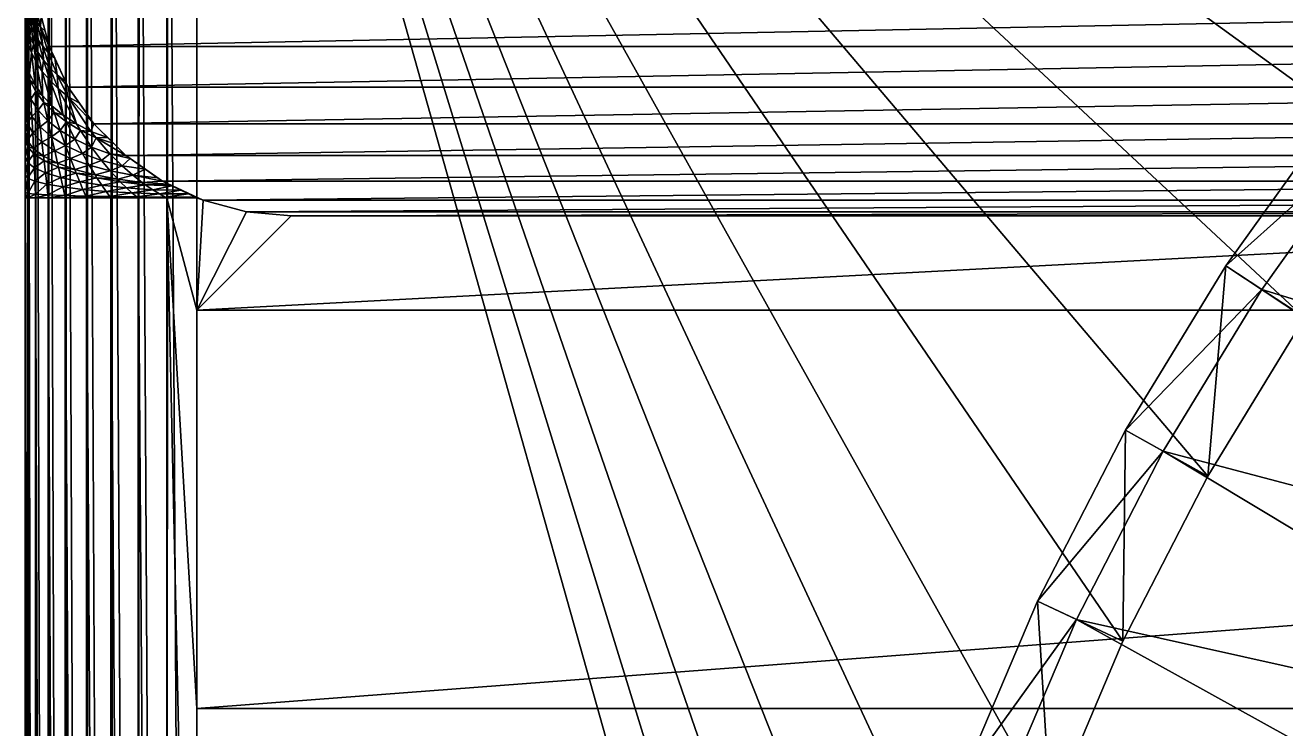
# Model space of a CAD drawing. Header units: metres. Extents: x 0 to 119, y 0 to 68.
# Drawn here: x 0.12 to 14.82, y 43.21 to 51.42 of the extents above; entities that cross this region are included whole.
import ezdxf

# ---------------------------------------------------------------- set-up
doc = ezdxf.new("R2010")
doc.units = ezdxf.units.M

msp = doc.modelspace()

# ---------------------------------------------------------------- linework, layer by layer
for points in [[(1.121983, 60.003571, 13.669239), (1.1211, 2, 13.667949), (0.852335, 59.964188, 13.853959)], [(1.137722, 60.005875, 13.658457), (1.437057, 2, 13.520615), (1.1211, 2, 13.667949)], [(1.137722, 60.005875, 13.658457), (1.1211, 2, 13.667949), (1.121983, 60.003571, 13.669239)], [(1.437541, 60.035034, 13.521676), (1.437057, 2, 13.520615), (1.137722, 60.005875, 13.658457)], [(1.45039, 60.036285, 13.515816), (1.773801, 2, 13.430384), (1.437057, 2, 13.520615)], [(1.45039, 60.036285, 13.515816), (1.437057, 2, 13.520615), (1.437541, 60.035034, 13.521676)], [(1.773961, 60.054375, 13.430992), (1.773801, 2, 13.430384), (1.45039, 60.036285, 13.515816)], [(1.781214, 60.054775, 13.429091), (2.121098, 2, 13.4), (1.773801, 2, 13.430384)], [(1.781214, 60.054775, 13.429091), (1.773801, 2, 13.430384), (1.773961, 60.054375, 13.430992)], [(2.121098, 60.060982, 13.4), (2.121098, 2, 13.4), (1.781214, 60.054775, 13.429091)], [(2.121098, 60.060982, 13.4), (17.688604, 51.436005, 13.4), (16.303228, 49.771301, 13.4)], [(2.121098, 60.060982, 13.4), (16.303228, 49.771301, 13.4), (15.043063, 48.009914, 13.4)], [(15.043063, 48.009914, 13.4), (13.914833, 46.16124, 13.4), (2.121098, 60.060982, 13.4)], [(2.121098, 60.060982, 13.4), (13.914833, 46.16124, 13.4), (12.924558, 44.235142, 13.4)], [(2.121098, 60.060982, 13.4), (12.924558, 44.235142, 13.4), (12.077521, 42.241898, 13.4)], [(10.437068, 35.967075, 13.4), (10.200195, 33.814312, 13.4), (2.121098, 60.060982, 13.4)], [(2.121098, 60.060982, 13.4), (10.200195, 33.814312, 13.4), (10.121099, 31.65, 13.4)], [(2.121098, 60.060982, 13.4), (10.121099, 31.65, 13.4), (2.121098, 2, 13.4)], [(12.077521, 42.241898, 13.4), (11.37824, 40.192139, 13.4), (2.121098, 60.060982, 13.4)], [(2.121098, 60.060982, 13.4), (11.37824, 40.192139, 13.4), (10.830447, 38.096806, 13.4)], [(2.121098, 60.060982, 13.4), (10.830447, 38.096806, 13.4), (10.437068, 35.967075, 13.4)], [(0.390507, 59.84761, 14.400697), (0.389047, 2, 14.4), (0.246692, 59.783276, 14.702435)], [(0.398807, 59.851326, 14.383283), (0.589009, 2, 14.114425), (0.389047, 2, 14.4)], [(0.398807, 59.851326, 14.383283), (0.389047, 2, 14.4), (0.390507, 59.84761, 14.400697)], [(0.590477, 59.908428, 14.115476), (0.589009, 2, 14.114425), (0.398807, 59.851326, 14.383283)], [(0.603199, 59.912216, 14.097701), (0.835523, 2, 13.86791), (0.589009, 2, 14.114425)], [(0.603199, 59.912216, 14.097701), (0.589009, 2, 14.114425), (0.590477, 59.908428, 14.115476)], [(0.836771, 59.960938, 13.869186), (0.835523, 2, 13.86791), (0.603199, 59.912216, 14.097701)], [(0.852335, 59.964188, 13.853959), (1.1211, 2, 13.667949), (0.835523, 2, 13.86791)], [(0.852335, 59.964188, 13.853959), (0.835523, 2, 13.86791), (0.836771, 59.960938, 13.869186)], [(0.152148, 59.70858, 15.052764), (0.151481, 2, 15.052703), (0.121098, 2, 15.399999)], [(0.152148, 59.70858, 15.052764), (0.121098, 2, 15.399999), (0.121098, 59.634541, 15.399999)], [(0.15283, 59.710205, 15.045139), (0.241712, 2, 14.71596), (0.151481, 2, 15.052703)], [(0.15283, 59.710205, 15.045139), (0.151481, 2, 15.052703), (0.152148, 59.70858, 15.052764)], [(0.242896, 59.780323, 14.716286), (0.241712, 2, 14.71596), (0.15283, 59.710205, 15.045139)], [(0.246692, 59.783276, 14.702435), (0.389047, 2, 14.4), (0.241712, 2, 14.71596)], [(0.246692, 59.783276, 14.702435), (0.241712, 2, 14.71596), (0.242896, 59.780323, 14.716286)], [(0.121098, 49.469994, 38.000805), (0.121098, 49.67812, 38.015518), (0.121098, 59.634541, 15.399999)], [(0.121098, 59.634541, 15.399999), (0.121098, 49.67812, 38.015518), (0.121098, 49.88768, 38.048855)], [(0.121098, 2, 15.399999), (0.121098, 2, 38), (0.121098, 59.634541, 15.399999)], [(0.121098, 59.634541, 15.399999), (0.121098, 2, 38), (0.121098, 49.408943, 38)], [(0.121098, 59.634541, 15.399999), (0.121098, 49.408943, 38), (0.121098, 49.469994, 38.000805)], [(0.121098, 59.634541, 15.399999), (0.121098, 50.393867, 38.206593), (0.121098, 50.61245, 38.309406)], [(0.121098, 49.88768, 38.048855), (0.121098, 50.097946, 38.100994), (0.121098, 59.634541, 15.399999)], [(0.121098, 59.634541, 15.399999), (0.121098, 50.097946, 38.100994), (0.121098, 50.174473, 38.124657)], [(0.121098, 59.634541, 15.399999), (0.121098, 50.174473, 38.124657), (0.121098, 50.393867, 38.206593)], [(0.121098, 50.61245, 38.309406), (0.121098, 50.831909, 38.434387), (0.121098, 59.634541, 15.399999)], [(0.121098, 59.634541, 15.399999), (0.121098, 50.831909, 38.434387), (0.121098, 51.052017, 38.581657)], [(0.121098, 59.634541, 15.399999), (0.121098, 51.052017, 38.581657), (0.121098, 51.127094, 38.636753)], [(0.121098, 51.127094, 38.636753), (0.121098, 51.448967, 38.896568), (0.121098, 59.634541, 15.399999)], [(0.159394, 51.489426, 39.442551), (0.189014, 51.408897, 39.54108), (0.165876, 51.633636, 39.592148)], [(0.189014, 51.408897, 39.54108), (0.190917, 51.57468, 39.676594), (0.165876, 51.633636, 39.592148)], [(0.402022, 51.173939, 44), (25.975521, 51.679054, 44), (0.266675, 51.679054, 44)], [(0.35442, 51.351585, 40), (0.402022, 51.173939, 44), (0.266675, 51.679054, 44)], [(0.35442, 51.351585, 40), (0.266675, 51.679054, 44), (0.306915, 51.52887, 40)], [(0.402022, 51.173939, 44), (25.840176, 51.173939, 44), (25.975521, 51.679054, 44)], [(0.121098, 51.448967, 38.896568), (0.129212, 51.332218, 39.033531), (0.127096, 51.498783, 39.143444)], [(0.127096, 51.498783, 39.143444), (0.145052, 51.398521, 39.260128), (0.138149, 51.570999, 39.342731)], [(0.129212, 51.332218, 39.033531), (0.145052, 51.398521, 39.260128), (0.127096, 51.498783, 39.143444)], [(0.145052, 51.398521, 39.260128), (0.159394, 51.489426, 39.442551), (0.138149, 51.570999, 39.342731)], [(0.145052, 51.398521, 39.260128), (0.174861, 51.299469, 39.375408), (0.159394, 51.489426, 39.442551)], [(0.174861, 51.299469, 39.375408), (0.189014, 51.408897, 39.54108), (0.159394, 51.489426, 39.442551)], [(0.189014, 51.408897, 39.54108), (0.226874, 51.329769, 39.637901), (0.190917, 51.57468, 39.676594)], [(0.226874, 51.329769, 39.637901), (0.221379, 51.516567, 39.759838), (0.190917, 51.57468, 39.676594)], [(0.272822, 51.252377, 39.732605), (0.257179, 51.459454, 39.841633), (0.221379, 51.516567, 39.759838)], [(0.226874, 51.329769, 39.637901), (0.272822, 51.252377, 39.732605), (0.221379, 51.516567, 39.759838)], [(0.257179, 51.459454, 39.841633), (0.298209, 51.403511, 39.921764), (0.261072, 51.570709, 39.925526)], [(0.326652, 51.177044, 39.82478), (0.298209, 51.403511, 39.921764), (0.257179, 51.459454, 39.841633)], [(0.272822, 51.252377, 39.732605), (0.326652, 51.177044, 39.82478), (0.257179, 51.459454, 39.841633)], [(0.306915, 51.52887, 40), (0.261072, 51.570709, 39.925526), (0.298209, 51.403511, 39.921764)], [(0.298209, 51.403511, 39.921764), (0.35442, 51.351585, 40), (0.306915, 51.52887, 40)], [(0.121098, 51.127094, 38.636753), (0.129212, 51.332218, 39.033531), (0.121098, 51.448967, 38.896568)], [(0.121098, 51.127094, 38.636753), (0.133917, 50.991508, 38.817646), (0.129212, 51.332218, 39.033531)], [(0.129212, 51.332218, 39.033531), (0.153489, 51.216415, 39.169388), (0.145052, 51.398521, 39.260128)], [(0.133917, 50.991508, 38.817646), (0.153489, 51.216415, 39.169388), (0.129212, 51.332218, 39.033531)], [(0.153489, 51.216415, 39.169388), (0.174861, 51.299469, 39.375408), (0.145052, 51.398521, 39.260128)], [(0.174861, 51.299469, 39.375408), (0.216339, 51.202217, 39.488594), (0.189014, 51.408897, 39.54108)], [(0.216339, 51.202217, 39.488594), (0.226874, 51.329769, 39.637901), (0.189014, 51.408897, 39.54108)], [(0.216339, 51.202217, 39.488594), (0.269245, 51.107346, 39.599007), (0.226874, 51.329769, 39.637901)], [(0.269245, 51.107346, 39.599007), (0.272822, 51.252377, 39.732605), (0.226874, 51.329769, 39.637901)], [(0.388142, 51.104095, 39.914043), (0.402022, 51.173939, 40), (0.298209, 51.403511, 39.921764)], [(0.298209, 51.403511, 39.921764), (0.402022, 51.173939, 40), (0.35442, 51.351585, 40)], [(0.326652, 51.177044, 39.82478), (0.388142, 51.104095, 39.914043), (0.298209, 51.403511, 39.921764)], [(0.402022, 51.173939, 40), (0.402022, 51.173939, 44), (0.35442, 51.351585, 40)], [(0.133917, 50.991508, 38.817646), (0.172205, 50.857658, 38.996223), (0.153489, 51.216415, 39.169388)], [(0.153489, 51.216415, 39.169388), (0.19373, 51.102501, 39.303028), (0.174861, 51.299469, 39.375408)], [(0.172205, 50.857658, 38.996223), (0.19373, 51.102501, 39.303028), (0.153489, 51.216415, 39.169388)], [(0.19373, 51.102501, 39.303028), (0.216339, 51.202217, 39.488594), (0.174861, 51.299469, 39.375408)], [(0.19373, 51.102501, 39.303028), (0.249606, 50.991398, 39.433369), (0.216339, 51.202217, 39.488594)], [(0.249606, 50.991398, 39.433369), (0.269245, 51.107346, 39.599007), (0.216339, 51.202217, 39.488594)], [(0.269245, 51.107346, 39.599007), (0.333253, 51.01543, 39.705982), (0.272822, 51.252377, 39.732605)], [(0.333253, 51.01543, 39.705982), (0.326652, 51.177044, 39.82478), (0.272822, 51.252377, 39.732605)], [(0.407986, 50.927013, 39.808876), (0.388142, 51.104095, 39.914043), (0.326652, 51.177044, 39.82478)], [(0.333253, 51.01543, 39.705982), (0.407986, 50.927013, 39.808876), (0.326652, 51.177044, 39.82478)], [(0.388142, 51.104095, 39.914043), (0.465505, 51.037796, 40), (0.402022, 51.173939, 40)], [(0.623021, 50.700001, 44), (25.840176, 51.173939, 44), (0.402022, 51.173939, 44)], [(0.402022, 51.173939, 40), (0.465505, 51.037796, 40), (0.402022, 51.173939, 44)], [(0.402022, 51.173939, 44), (0.465505, 51.037796, 40), (0.592671, 50.765083, 40)], [(0.402022, 51.173939, 44), (0.592671, 50.765083, 40), (0.623021, 50.700001, 44)], [(0.623021, 50.700001, 44), (25.619175, 50.700001, 44), (25.840176, 51.173939, 44)], [(0.121098, 51.052017, 38.581657), (0.133917, 50.991508, 38.817646), (0.121098, 51.127094, 38.636753)], [(0.121098, 50.831909, 38.434387), (0.134986, 50.914814, 38.7728), (0.121098, 51.052017, 38.581657)], [(0.121098, 51.052017, 38.581657), (0.134986, 50.914814, 38.7728), (0.133917, 50.991508, 38.817646)], [(0.172205, 50.857658, 38.996223), (0.235476, 50.727264, 39.170189), (0.19373, 51.102501, 39.303028)], [(0.235476, 50.727264, 39.170189), (0.249606, 50.991398, 39.433369), (0.19373, 51.102501, 39.303028)], [(0.249606, 50.991398, 39.433369), (0.320669, 50.88401, 39.559353), (0.269245, 51.107346, 39.599007)], [(0.320669, 50.88401, 39.559353), (0.333253, 51.01543, 39.705982), (0.269245, 51.107346, 39.599007)], [(0.492994, 50.842636, 39.907082), (0.465505, 51.037796, 40), (0.388142, 51.104095, 39.914043)], [(0.407986, 50.927013, 39.808876), (0.492994, 50.842636, 39.907082), (0.388142, 51.104095, 39.914043)], [(0.492994, 50.842636, 39.907082), (0.592671, 50.765083, 40), (0.465505, 51.037796, 40)], [(0.121098, 50.831909, 38.434387), (0.137981, 50.695339, 38.654835), (0.134986, 50.914814, 38.7728)], [(0.134986, 50.914814, 38.7728), (0.172205, 50.857658, 38.996223), (0.133917, 50.991508, 38.817646)], [(0.137981, 50.695339, 38.654835), (0.17646, 50.779514, 38.961285), (0.134986, 50.914814, 38.7728)], [(0.134986, 50.914814, 38.7728), (0.17646, 50.779514, 38.961285), (0.172205, 50.857658, 38.996223)], [(0.235476, 50.727264, 39.170189), (0.322916, 50.601994, 39.337322), (0.249606, 50.991398, 39.433369)], [(0.322916, 50.601994, 39.337322), (0.320669, 50.88401, 39.559353), (0.249606, 50.991398, 39.433369)], [(0.320669, 50.88401, 39.559353), (0.406343, 50.7812, 39.679958), (0.333253, 51.01543, 39.705982)], [(0.433404, 50.483456, 39.495476), (0.406343, 50.7812, 39.679958), (0.320669, 50.88401, 39.559353)], [(0.322916, 50.601994, 39.337322), (0.433404, 50.483456, 39.495476), (0.320669, 50.88401, 39.559353)], [(0.406343, 50.7812, 39.679958), (0.407986, 50.927013, 39.808876), (0.333253, 51.01543, 39.705982)], [(0.406343, 50.7812, 39.679958), (0.505928, 50.683811, 39.794212), (0.407986, 50.927013, 39.808876)], [(0.505928, 50.683811, 39.794212), (0.492994, 50.842636, 39.907082), (0.407986, 50.927013, 39.808876)], [(0.121098, 50.61245, 38.309406), (0.137981, 50.695339, 38.654835), (0.121098, 50.831909, 38.434387)], [(0.137981, 50.695339, 38.654835), (0.188347, 50.561077, 38.871563), (0.17646, 50.779514, 38.961285)], [(0.17646, 50.779514, 38.961285), (0.235476, 50.727264, 39.170189), (0.172205, 50.857658, 38.996223)], [(0.188347, 50.561077, 38.871563), (0.244938, 50.647995, 39.144497), (0.17646, 50.779514, 38.961285)], [(0.17646, 50.779514, 38.961285), (0.244938, 50.647995, 39.144497), (0.235476, 50.727264, 39.170189)], [(0.244938, 50.647995, 39.144497), (0.322916, 50.601994, 39.337322), (0.235476, 50.727264, 39.170189)], [(0.565521, 50.373161, 39.64262), (0.505928, 50.683811, 39.794212), (0.406343, 50.7812, 39.679958)], [(0.433404, 50.483456, 39.495476), (0.565521, 50.373161, 39.64262), (0.406343, 50.7812, 39.679958)], [(0.618618, 50.592632, 39.90118), (0.623021, 50.700001, 40), (0.492994, 50.842636, 39.907082)], [(0.623021, 50.700001, 40), (0.592671, 50.765083, 40), (0.492994, 50.842636, 39.907082)], [(0.505928, 50.683811, 39.794212), (0.618618, 50.592632, 39.90118), (0.492994, 50.842636, 39.907082)], [(0.623021, 50.700001, 40), (0.623021, 50.700001, 44), (0.592671, 50.765083, 40)], [(0.121098, 50.61245, 38.309406), (0.140715, 50.48362, 38.557373), (0.137981, 50.695339, 38.654835)], [(0.121098, 50.393867, 38.206593), (0.140715, 50.48362, 38.557373), (0.121098, 50.61245, 38.309406)], [(0.140715, 50.48362, 38.557373), (0.188347, 50.561077, 38.871563), (0.137981, 50.695339, 38.654835)], [(0.188347, 50.561077, 38.871563), (0.271343, 50.431385, 39.08091), (0.244938, 50.647995, 39.144497)], [(0.271343, 50.431385, 39.08091), (0.339471, 50.522091, 39.319893), (0.244938, 50.647995, 39.144497)], [(0.244938, 50.647995, 39.144497), (0.339471, 50.522091, 39.319893), (0.322916, 50.601994, 39.337322)], [(0.339471, 50.522091, 39.319893), (0.433404, 50.483456, 39.495476), (0.322916, 50.601994, 39.337322)], [(0.717584, 50.272541, 39.776871), (0.618618, 50.592632, 39.90118), (0.505928, 50.683811, 39.794212)], [(0.565521, 50.373161, 39.64262), (0.717584, 50.272541, 39.776871), (0.505928, 50.683811, 39.794212)], [(0.618618, 50.592632, 39.90118), (0.75268, 50.514828, 40), (0.623021, 50.700001, 40)], [(0.887632, 50.182865, 39.896511), (0.922967, 50.271637, 40), (0.618618, 50.592632, 39.90118)], [(0.922967, 50.271637, 40), (0.75268, 50.514828, 40), (0.618618, 50.592632, 39.90118)], [(0.717584, 50.272541, 39.776871), (0.887632, 50.182865, 39.896511), (0.618618, 50.592632, 39.90118)], [(0.922967, 50.271637, 44), (25.619175, 50.700001, 44), (0.623021, 50.700001, 44)], [(0.75268, 50.514828, 40), (0.922967, 50.271637, 44), (0.623021, 50.700001, 44)], [(0.75268, 50.514828, 40), (0.623021, 50.700001, 44), (0.623021, 50.700001, 40)], [(0.922967, 50.271637, 44), (25.319231, 50.271637, 44), (25.619175, 50.700001, 44)], [(0.121098, 50.393867, 38.206593), (0.143174, 50.278744, 38.47966), (0.140715, 50.48362, 38.557373)], [(0.140715, 50.48362, 38.557373), (0.199184, 50.357311, 38.800476), (0.188347, 50.561077, 38.871563)], [(0.143174, 50.278744, 38.47966), (0.199184, 50.357311, 38.800476), (0.140715, 50.48362, 38.557373)], [(0.199184, 50.357311, 38.800476), (0.271343, 50.431385, 39.08091), (0.188347, 50.561077, 38.871563)], [(0.199184, 50.357311, 38.800476), (0.295352, 50.236012, 39.033943), (0.271343, 50.431385, 39.08091)], [(0.271343, 50.431385, 39.08091), (0.385571, 50.30846, 39.279343), (0.339471, 50.522091, 39.319893)], [(0.295352, 50.236012, 39.033943), (0.385571, 50.30846, 39.279343), (0.271343, 50.431385, 39.08091)], [(0.385571, 50.30846, 39.279343), (0.458751, 50.403549, 39.485039), (0.339471, 50.522091, 39.319893)], [(0.339471, 50.522091, 39.319893), (0.458751, 50.403549, 39.485039), (0.433404, 50.483456, 39.495476)], [(0.458751, 50.403549, 39.485039), (0.565521, 50.373161, 39.64262), (0.433404, 50.483456, 39.495476)], [(0.922967, 50.271637, 40), (0.922967, 50.271637, 44), (0.75268, 50.514828, 40)], [(14.125666, 48.616856, 6.7), (14.125666, 48.616856, 12.299999), (15.432581, 50.443592, 12.299999)], [(14.125666, 48.616856, 6.7), (15.432581, 50.443592, 12.299999), (15.432581, 50.443592, 6.7)], [(14.125666, 48.616856, 12.299999), (15.043063, 48.009914, 13.4), (15.432581, 50.443592, 12.299999)], [(15.432581, 50.443592, 6.7), (15.82833, 50.138004, 6.199999), (14.125666, 48.616856, 6.7)], [(0.121098, 50.174473, 38.124657), (0.143174, 50.278744, 38.47966), (0.121098, 50.393867, 38.206593)], [(0.143174, 50.278744, 38.47966), (0.208918, 50.166164, 38.7467), (0.199184, 50.357311, 38.800476)], [(0.208918, 50.166164, 38.7467), (0.295352, 50.236012, 39.033943), (0.199184, 50.357311, 38.800476)], [(0.295352, 50.236012, 39.033943), (0.427339, 50.122101, 39.253197), (0.385571, 50.30846, 39.279343)], [(0.385571, 50.30846, 39.279343), (0.529099, 50.194366, 39.463505), (0.458751, 50.403549, 39.485039)], [(0.427339, 50.122101, 39.253197), (0.529099, 50.194366, 39.463505), (0.385571, 50.30846, 39.279343)], [(0.529099, 50.194366, 39.463505), (0.601117, 50.29401, 39.637634), (0.458751, 50.403549, 39.485039)], [(0.458751, 50.403549, 39.485039), (0.601117, 50.29401, 39.637634), (0.565521, 50.373161, 39.64262)], [(0.529099, 50.194366, 39.463505), (0.699509, 50.091042, 39.630295), (0.601117, 50.29401, 39.637634)], [(0.601117, 50.29401, 39.637634), (0.717584, 50.272541, 39.776871), (0.565521, 50.373161, 39.64262)], [(0.699509, 50.091042, 39.630295), (0.764593, 50.195, 39.775566), (0.601117, 50.29401, 39.637634)], [(0.601117, 50.29401, 39.637634), (0.764593, 50.195, 39.775566), (0.717584, 50.272541, 39.776871)], [(0.121098, 50.174473, 38.124657), (0.145391, 50.078228, 38.420155), (0.143174, 50.278744, 38.47966)], [(0.121098, 50.097946, 38.100994), (0.145391, 50.078228, 38.420155), (0.121098, 50.174473, 38.124657)], [(0.145391, 50.078228, 38.420155), (0.208918, 50.166164, 38.7467), (0.143174, 50.278744, 38.47966)], [(0.145391, 50.078228, 38.420155), (0.21768, 49.984325, 38.708473), (0.208918, 50.166164, 38.7467)], [(0.208918, 50.166164, 38.7467), (0.316877, 50.058609, 39.001816), (0.295352, 50.236012, 39.033943)], [(0.21768, 49.984325, 38.708473), (0.316877, 50.058609, 39.001816), (0.208918, 50.166164, 38.7467)], [(0.316877, 50.058609, 39.001816), (0.427339, 50.122101, 39.253197), (0.295352, 50.236012, 39.033943)], [(0.427339, 50.122101, 39.253197), (0.592552, 50.017803, 39.453938), (0.529099, 50.194366, 39.463505)], [(0.592552, 50.017803, 39.453938), (0.699509, 50.091042, 39.630295), (0.529099, 50.194366, 39.463505)], [(0.699509, 50.091042, 39.630295), (0.893917, 50.000225, 39.77689), (0.764593, 50.195, 39.775566)], [(0.764593, 50.195, 39.775566), (0.887632, 50.182865, 39.896511), (0.717584, 50.272541, 39.776871)], [(0.893917, 50.000225, 39.77689), (0.946909, 50.107891, 39.896915), (0.764593, 50.195, 39.775566)], [(0.764593, 50.195, 39.775566), (0.946909, 50.107891, 39.896915), (0.887632, 50.182865, 39.896511)], [(0.887632, 50.182865, 39.896511), (1.0814, 50.113201, 40), (0.922967, 50.271637, 40)], [(0.946909, 50.107891, 39.896915), (1.0814, 50.113201, 40), (0.887632, 50.182865, 39.896511)], [(1.292735, 49.901867, 44), (25.319231, 50.271637, 44), (0.922967, 50.271637, 44)], [(0.922967, 50.271637, 40), (1.0814, 50.113201, 40), (0.922967, 50.271637, 44)], [(0.922967, 50.271637, 44), (1.0814, 50.113201, 40), (1.153119, 50.041481, 40)], [(0.922967, 50.271637, 44), (1.153119, 50.041481, 40), (1.292735, 49.901867, 44)], [(1.292735, 49.901867, 44), (24.949461, 49.901867, 44), (25.319231, 50.271637, 44)], [(14.125666, 48.616856, 6.7), (15.82833, 50.138004, 6.199999), (14.542665, 48.340973, 6.199999)], [(21.354303, 46.246971, 6.199999), (14.542665, 48.340973, 6.199999), (15.82833, 50.138004, 6.199999)], [(0.121098, 49.88768, 38.048855), (0.14611, 50.00935, 38.403595), (0.121098, 50.097946, 38.100994)], [(0.121098, 50.097946, 38.100994), (0.14611, 50.00935, 38.403595), (0.145391, 50.078228, 38.420155)], [(0.121098, 49.88768, 38.048855), (0.147946, 49.822598, 38.368904), (0.14611, 50.00935, 38.403595)], [(0.14611, 50.00935, 38.403595), (0.21768, 49.984325, 38.708473), (0.145391, 50.078228, 38.420155)], [(0.147946, 49.822598, 38.368904), (0.220515, 49.92297, 38.698624), (0.14611, 50.00935, 38.403595)], [(0.14611, 50.00935, 38.403595), (0.220515, 49.92297, 38.698624), (0.21768, 49.984325, 38.708473)], [(0.21768, 49.984325, 38.708473), (0.336207, 49.895039, 38.982609), (0.316877, 50.058609, 39.001816)], [(0.316877, 50.058609, 39.001816), (0.464663, 49.958462, 39.239376), (0.427339, 50.122101, 39.253197)], [(0.336207, 49.895039, 38.982609), (0.464663, 49.958462, 39.239376), (0.316877, 50.058609, 39.001816)], [(0.464663, 49.958462, 39.239376), (0.592552, 50.017803, 39.453938), (0.427339, 50.122101, 39.253197)], [(0.464663, 49.958462, 39.239376), (0.64902, 49.86792, 39.454136), (0.592552, 50.017803, 39.453938)], [(0.592552, 50.017803, 39.453938), (0.787754, 49.925175, 39.632225), (0.699509, 50.091042, 39.630295)], [(0.64902, 49.86792, 39.454136), (0.787754, 49.925175, 39.632225), (0.592552, 50.017803, 39.453938)], [(0.787754, 49.925175, 39.632225), (0.893917, 50.000225, 39.77689), (0.699509, 50.091042, 39.630295)], [(0.787754, 49.925175, 39.632225), (1.00911, 49.846027, 39.784561), (0.893917, 50.000225, 39.77689)], [(0.893917, 50.000225, 39.77689), (1.109045, 49.923447, 39.900826), (0.946909, 50.107891, 39.896915)], [(1.00911, 49.846027, 39.784561), (1.109045, 49.923447, 39.900826), (0.893917, 50.000225, 39.77689)], [(0.946909, 50.107891, 39.896915), (1.153119, 50.041481, 40), (1.0814, 50.113201, 40)], [(1.109045, 49.923447, 39.900826), (1.292735, 49.901867, 40), (0.946909, 50.107891, 39.896915)], [(1.292735, 49.901867, 40), (1.153119, 50.041481, 40), (0.946909, 50.107891, 39.896915)], [(1.153119, 50.041481, 40), (1.292735, 49.901867, 40), (1.292735, 49.901867, 44)], [(0.121098, 49.67812, 38.015518), (0.147946, 49.822598, 38.368904), (0.121098, 49.88768, 38.048855)], [(0.147946, 49.822598, 38.368904), (0.227761, 49.759266, 38.680351), (0.220515, 49.92297, 38.698624)], [(0.220515, 49.92297, 38.698624), (0.336207, 49.895039, 38.982609), (0.21768, 49.984325, 38.708473)], [(0.227761, 49.759266, 38.680351), (0.342451, 49.840965, 38.97871), (0.220515, 49.92297, 38.698624)], [(0.220515, 49.92297, 38.698624), (0.342451, 49.840965, 38.97871), (0.336207, 49.895039, 38.982609)], [(0.227761, 49.759266, 38.680351), (0.358406, 49.699383, 38.97485), (0.342451, 49.840965, 38.97871)], [(0.336207, 49.895039, 38.982609), (0.498094, 49.812542, 39.235901), (0.464663, 49.958462, 39.239376)], [(0.342451, 49.840965, 38.97871), (0.498094, 49.812542, 39.235901), (0.336207, 49.895039, 38.982609)], [(0.358406, 49.699383, 38.97485), (0.508875, 49.765388, 39.236839), (0.342451, 49.840965, 38.97871)], [(0.342451, 49.840965, 38.97871), (0.508875, 49.765388, 39.236839), (0.498094, 49.812542, 39.235901)], [(0.498094, 49.812542, 39.235901), (0.64902, 49.86792, 39.454136), (0.464663, 49.958462, 39.239376)], [(0.498094, 49.812542, 39.235901), (0.699408, 49.738834, 39.4622), (0.64902, 49.86792, 39.454136)], [(0.64902, 49.86792, 39.454136), (0.865877, 49.788994, 39.641354), (0.787754, 49.925175, 39.632225)], [(0.699408, 49.738834, 39.4622), (0.865877, 49.788994, 39.641354), (0.64902, 49.86792, 39.454136)], [(0.865877, 49.788994, 39.641354), (1.00911, 49.846027, 39.784561), (0.787754, 49.925175, 39.632225)], [(0.865877, 49.788994, 39.641354), (1.110442, 49.723415, 39.796898), (1.00911, 49.846027, 39.784561)], [(1.00911, 49.846027, 39.784561), (1.252282, 49.781914, 39.907963), (1.109045, 49.923447, 39.900826)], [(1.110442, 49.723415, 39.796898), (1.252282, 49.781914, 39.907963), (1.00911, 49.846027, 39.784561)], [(1.252282, 49.781914, 39.907963), (1.344021, 49.865955, 40), (1.109045, 49.923447, 39.900826)], [(1.109045, 49.923447, 39.900826), (1.344021, 49.865955, 40), (1.292735, 49.901867, 40)], [(1.252282, 49.781914, 39.907963), (1.519024, 49.743416, 40), (1.344021, 49.865955, 40)], [(1.721099, 49.601925, 44), (24.949461, 49.901867, 44), (1.292735, 49.901867, 44)], [(1.292735, 49.901867, 44), (1.292735, 49.901867, 40), (1.344021, 49.865955, 40)], [(1.292735, 49.901867, 44), (1.344021, 49.865955, 40), (1.721099, 49.601925, 44)], [(1.721099, 49.601925, 44), (1.344021, 49.865955, 40), (1.519024, 49.743416, 40)], [(1.721099, 49.601925, 44), (24.521097, 49.601925, 44), (24.949461, 49.901867, 44)], [(0.121098, 49.67812, 38.015518), (0.149593, 49.639736, 38.349728), (0.147946, 49.822598, 38.368904)], [(0.149593, 49.639736, 38.349728), (0.227761, 49.759266, 38.680351), (0.147946, 49.822598, 38.368904)], [(0.149593, 49.639736, 38.349728), (0.234269, 49.602444, 38.674416), (0.227761, 49.759266, 38.680351)], [(0.234269, 49.602444, 38.674416), (0.358406, 49.699383, 38.97485), (0.227761, 49.759266, 38.680351)], [(0.234269, 49.602444, 38.674416), (0.372712, 49.56731, 38.980328), (0.358406, 49.699383, 38.97485)], [(0.358406, 49.699383, 38.97485), (0.536375, 49.64455, 39.244492), (0.508875, 49.765388, 39.236839)], [(0.372712, 49.56731, 38.980328), (0.536375, 49.64455, 39.244492), (0.358406, 49.699383, 38.97485)], [(0.508875, 49.765388, 39.236839), (0.699408, 49.738834, 39.4622), (0.498094, 49.812542, 39.235901)], [(0.536375, 49.64455, 39.244492), (0.715621, 49.698128, 39.466568), (0.508875, 49.765388, 39.236839)], [(0.508875, 49.765388, 39.236839), (0.715621, 49.698128, 39.466568), (0.699408, 49.738834, 39.4622)], [(0.536375, 49.64455, 39.244492), (0.756886, 49.596245, 39.482033), (0.715621, 49.698128, 39.466568)], [(0.699408, 49.738834, 39.4622), (0.935256, 49.675709, 39.656006), (0.865877, 49.788994, 39.641354)], [(0.715621, 49.698128, 39.466568), (0.935256, 49.675709, 39.656006), (0.699408, 49.738834, 39.4622)], [(0.756886, 49.596245, 39.482033), (0.957515, 49.640869, 39.662136), (0.715621, 49.698128, 39.466568)], [(0.715621, 49.698128, 39.466568), (0.957515, 49.640869, 39.662136), (0.935256, 49.675709, 39.656006)], [(0.935256, 49.675709, 39.656006), (1.110442, 49.723415, 39.796898), (0.865877, 49.788994, 39.641354)], [(0.935256, 49.675709, 39.656006), (1.199916, 49.624702, 39.812611), (1.110442, 49.723415, 39.796898)], [(1.110442, 49.723415, 39.796898), (1.377322, 49.672646, 39.917332), (1.252282, 49.781914, 39.907963)], [(1.199916, 49.624702, 39.812611), (1.377322, 49.672646, 39.917332), (1.110442, 49.723415, 39.796898)], [(1.377322, 49.672646, 39.917332), (1.519024, 49.743416, 40), (1.252282, 49.781914, 39.907963)], [(1.377322, 49.672646, 39.917332), (1.663666, 49.642139, 40), (1.519024, 49.743416, 40)], [(1.519024, 49.743416, 40), (1.663666, 49.642139, 40), (1.721099, 49.601925, 44)], [(0.121098, 49.469994, 38.000805), (0.149593, 49.639736, 38.349728), (0.121098, 49.67812, 38.015518)], [(0.121098, 49.469994, 38.000805), (0.151075, 49.460918, 38.345661), (0.149593, 49.639736, 38.349728)], [(0.151075, 49.460918, 38.345661), (0.234269, 49.602444, 38.674416), (0.149593, 49.639736, 38.349728)], [(0.151075, 49.460918, 38.345661), (0.240106, 49.452118, 38.68018), (0.234269, 49.602444, 38.674416)], [(0.240106, 49.452118, 38.68018), (0.372712, 49.56731, 38.980328), (0.234269, 49.602444, 38.674416)], [(0.240106, 49.452118, 38.68018), (0.385527, 49.443851, 38.994335), (0.372712, 49.56731, 38.980328)], [(0.372712, 49.56731, 38.980328), (0.560973, 49.535336, 39.258747), (0.536375, 49.64455, 39.244492)], [(0.385527, 49.443851, 38.994335), (0.560973, 49.535336, 39.258747), (0.372712, 49.56731, 38.980328)], [(0.560973, 49.535336, 39.258747), (0.756886, 49.596245, 39.482033), (0.536375, 49.64455, 39.244492)], [(0.560973, 49.535336, 39.258747), (0.793692, 49.507423, 39.501743), (0.756886, 49.596245, 39.482033)], [(0.756886, 49.596245, 39.482033), (1.01402, 49.555763, 39.681099), (0.957515, 49.640869, 39.662136)], [(0.793692, 49.507423, 39.501743), (1.01402, 49.555763, 39.681099), (0.756886, 49.596245, 39.482033)], [(0.793692, 49.507423, 39.501743), (1.064237, 49.484379, 39.702381), (1.01402, 49.555763, 39.681099)], [(0.957515, 49.640869, 39.662136), (1.199916, 49.624702, 39.812611), (0.935256, 49.675709, 39.656006)], [(1.01402, 49.555763, 39.681099), (1.228515, 49.595039, 39.818665), (0.957515, 49.640869, 39.662136)], [(0.957515, 49.640869, 39.662136), (1.228515, 49.595039, 39.818665), (1.199916, 49.624702, 39.812611)], [(1.01402, 49.555763, 39.681099), (1.300875, 49.524197, 39.836346), (1.228515, 49.595039, 39.818665)], [(1.064237, 49.484379, 39.702381), (1.300875, 49.524197, 39.836346), (1.01402, 49.555763, 39.681099)], [(1.199916, 49.624702, 39.812611), (1.486953, 49.587051, 39.928211), (1.377322, 49.672646, 39.917332)], [(1.228515, 49.595039, 39.818665), (1.486953, 49.587051, 39.928211), (1.199916, 49.624702, 39.812611)], [(1.300875, 49.524197, 39.836346), (1.521837, 49.561787, 39.932232), (1.228515, 49.595039, 39.818665)], [(1.228515, 49.595039, 39.818665), (1.521837, 49.561787, 39.932232), (1.486953, 49.587051, 39.928211)], [(1.300875, 49.524197, 39.836346), (1.60975, 49.502384, 39.943607), (1.521837, 49.561787, 39.932232)], [(1.486953, 49.587051, 39.928211), (1.721099, 49.601925, 40), (1.377322, 49.672646, 39.917332)], [(1.721099, 49.601925, 40), (1.663666, 49.642139, 40), (1.377322, 49.672646, 39.917332)], [(1.486953, 49.587051, 39.928211), (1.79147, 49.567974, 40), (1.721099, 49.601925, 40)], [(1.521837, 49.561787, 39.932232), (1.79147, 49.567974, 40), (1.486953, 49.587051, 39.928211)], [(1.521837, 49.561787, 39.932232), (1.833029, 49.54792, 40), (1.79147, 49.567974, 40)], [(1.60975, 49.502384, 39.943607), (1.833029, 49.54792, 40), (1.521837, 49.561787, 39.932232)], [(1.60975, 49.502384, 39.943607), (1.93591, 49.498287, 40), (1.833029, 49.54792, 40)], [(1.721099, 49.601925, 44), (1.663666, 49.642139, 40), (1.721099, 49.601925, 40)], [(2.195038, 49.38092, 44), (24.521097, 49.601925, 44), (1.721099, 49.601925, 44)], [(1.721099, 49.601925, 44), (1.721099, 49.601925, 40), (1.79147, 49.567974, 40)], [(1.79147, 49.567974, 40), (1.833029, 49.54792, 40), (1.721099, 49.601925, 44)], [(1.721099, 49.601925, 44), (1.833029, 49.54792, 40), (1.93591, 49.498287, 40)], [(1.721099, 49.601925, 44), (1.93591, 49.498287, 40), (2.195038, 49.38092, 44)], [(2.195038, 49.38092, 44), (24.047159, 49.38092, 44), (24.521097, 49.601925, 44)], [(0.121098, 49.408943, 38), (0.151075, 49.460918, 38.345661), (0.121098, 49.469994, 38.000805)], [(0.121098, 49.408943, 38), (0.151481, 49.408943, 38.347298), (0.151075, 49.460918, 38.345661)], [(0.151481, 2, 38.347298), (0.151481, 49.408943, 38.347298), (0.121098, 49.408943, 38)], [(0.151481, 2, 38.347298), (0.121098, 49.408943, 38), (0.121098, 2, 38)], [(0.151481, 49.408943, 38.347298), (0.240106, 49.452118, 38.68018), (0.151075, 49.460918, 38.345661)], [(0.151481, 49.408943, 38.347298), (0.241712, 49.408943, 38.68404), (0.240106, 49.452118, 38.68018)], [(0.241712, 2, 38.68404), (0.241712, 49.408943, 38.68404), (0.151481, 49.408943, 38.347298)], [(0.241712, 2, 38.68404), (0.151481, 49.408943, 38.347298), (0.151481, 2, 38.347298)], [(0.241712, 49.408943, 38.68404), (0.385527, 49.443851, 38.994335), (0.240106, 49.452118, 38.68018)], [(0.241712, 49.408943, 38.68404), (0.389047, 49.408943, 38.999996), (0.385527, 49.443851, 38.994335)], [(0.389047, 2, 38.999996), (0.389047, 49.408943, 38.999996), (0.241712, 49.408943, 38.68404)], [(0.389047, 2, 38.999996), (0.241712, 49.408943, 38.68404), (0.241712, 2, 38.68404)], [(0.385527, 49.443851, 38.994335), (0.582971, 49.436367, 39.278706), (0.560973, 49.535336, 39.258747)], [(0.389047, 49.408943, 38.999996), (0.582971, 49.436367, 39.278706), (0.385527, 49.443851, 38.994335)], [(0.389047, 49.408943, 38.999996), (0.589009, 49.408943, 39.285576), (0.582971, 49.436367, 39.278706)], [(0.589009, 2, 39.285576), (0.589009, 49.408943, 39.285576), (0.389047, 49.408943, 38.999996)], [(0.589009, 2, 39.285576), (0.389047, 49.408943, 38.999996), (0.389047, 2, 38.999996)], [(0.582971, 49.436367, 39.278706), (0.793692, 49.507423, 39.501743), (0.560973, 49.535336, 39.258747)], [(0.582971, 49.436367, 39.278706), (0.826526, 49.429893, 39.524773), (0.793692, 49.507423, 39.501743)], [(0.589009, 49.408943, 39.285576), (0.826526, 49.429893, 39.524773), (0.582971, 49.436367, 39.278706)], [(0.589009, 49.408943, 39.285576), (0.835523, 49.408943, 39.532089), (0.826526, 49.429893, 39.524773)], [(0.835523, 2, 39.532089), (0.835523, 49.408943, 39.532089), (0.589009, 49.408943, 39.285576)], [(0.835523, 2, 39.532089), (0.589009, 49.408943, 39.285576), (0.589009, 2, 39.285576)], [(0.826526, 49.429893, 39.524773), (1.064237, 49.484379, 39.702381), (0.793692, 49.507423, 39.501743)], [(0.826526, 49.429893, 39.524773), (1.108885, 49.424622, 39.725147), (1.064237, 49.484379, 39.702381)], [(0.835523, 49.408943, 39.532089), (1.108885, 49.424622, 39.725147), (0.826526, 49.429893, 39.524773)], [(0.835523, 49.408943, 39.532089), (1.1211, 49.408943, 39.732052), (1.108885, 49.424622, 39.725147)], [(1.1211, 2, 39.732052), (1.1211, 49.408943, 39.732052), (0.835523, 49.408943, 39.532089)], [(1.1211, 2, 39.732052), (0.835523, 49.408943, 39.532089), (0.835523, 2, 39.532089)], [(1.064237, 49.484379, 39.702381), (1.364898, 49.466858, 39.854954), (1.300875, 49.524197, 39.836346)], [(1.108885, 49.424622, 39.725147), (1.364898, 49.466858, 39.854954), (1.064237, 49.484379, 39.702381)], [(1.108885, 49.424622, 39.725147), (1.421589, 49.420712, 39.87384), (1.364898, 49.466858, 39.854954)], [(1.1211, 49.408943, 39.732052), (1.421589, 49.420712, 39.87384), (1.108885, 49.424622, 39.725147)], [(1.1211, 49.408943, 39.732052), (1.437057, 49.408943, 39.879387), (1.421589, 49.420712, 39.87384)], [(1.437057, 2, 39.879387), (1.437057, 49.408943, 39.879387), (1.1211, 49.408943, 39.732052)], [(1.437057, 2, 39.879387), (1.1211, 49.408943, 39.732052), (1.1211, 2, 39.732052)], [(1.364898, 49.466858, 39.854954), (1.60975, 49.502384, 39.943607), (1.300875, 49.524197, 39.836346)], [(1.364898, 49.466858, 39.854954), (1.687106, 49.455357, 39.955112), (1.60975, 49.502384, 39.943607)], [(1.421589, 49.420712, 39.87384), (1.687106, 49.455357, 39.955112), (1.364898, 49.466858, 39.854954)], [(1.421589, 49.420712, 39.87384), (1.755264, 49.418274, 39.966381), (1.687106, 49.455357, 39.955112)], [(1.437057, 49.408943, 39.879387), (1.755264, 49.418274, 39.966381), (1.421589, 49.420712, 39.87384)], [(1.437057, 49.408943, 39.879387), (1.773801, 49.408943, 39.969616), (1.755264, 49.418274, 39.966381)], [(1.773801, 2, 39.969616), (1.773801, 49.408943, 39.969616), (1.437057, 49.408943, 39.879387)], [(1.773801, 2, 39.969616), (1.437057, 49.408943, 39.879387), (1.437057, 2, 39.879387)], [(1.687106, 49.455357, 39.955112), (1.93591, 49.498287, 40), (1.60975, 49.502384, 39.943607)], [(1.687106, 49.455357, 39.955112), (2.024308, 49.455639, 40), (1.93591, 49.498287, 40)], [(1.755264, 49.418274, 39.966381), (2.024308, 49.455639, 40), (1.687106, 49.455357, 39.955112)], [(1.755264, 49.418274, 39.966381), (2.100598, 49.418835, 40), (2.024308, 49.455639, 40)], [(1.773801, 49.408943, 39.969616), (2.100598, 49.418835, 40), (1.755264, 49.418274, 39.966381)], [(1.773801, 49.408943, 39.969616), (2.121098, 49.408943, 40), (2.100598, 49.418835, 40)], [(2.121098, 33.475002, 40), (2.121098, 43.450001, 40), (1.773801, 49.408943, 39.969616)], [(1.773801, 49.408943, 39.969616), (2.121098, 43.450001, 40), (2.121098, 48.099998, 40)], [(1.773801, 49.408943, 39.969616), (2.121098, 48.099998, 40), (2.121098, 49.408943, 40)], [(2.121098, 33.475002, 40), (1.773801, 49.408943, 39.969616), (1.773801, 2, 39.969616)], [(1.93591, 49.498287, 40), (2.024308, 49.455639, 40), (2.195038, 49.38092, 44)], [(2.195038, 49.38092, 44), (2.024308, 49.455639, 40), (2.100598, 49.418835, 40)], [(2.195038, 49.38092, 44), (2.100598, 49.418835, 40), (2.121098, 49.408943, 40)], [(2.121098, 48.099998, 40), (2.195038, 49.38092, 40), (2.121098, 49.408943, 40)], [(2.121098, 49.408943, 40), (2.195038, 49.38092, 40), (2.195038, 49.38092, 44)], [(2.121098, 48.099998, 40), (2.700154, 49.245579, 40), (2.195038, 49.38092, 40)], [(2.700154, 49.245579, 44), (24.047159, 49.38092, 44), (2.195038, 49.38092, 44)], [(2.195038, 49.38092, 44), (2.195038, 49.38092, 40), (2.700154, 49.245579, 40)], [(2.195038, 49.38092, 44), (2.700154, 49.245579, 40), (2.700154, 49.245579, 44)], [(2.700154, 49.245579, 44), (23.542044, 49.245579, 44), (24.047159, 49.38092, 44)], [(3.221098, 49.199997, 40), (2.700154, 49.245579, 40), (2.121098, 48.099998, 40)], [(23.021099, 49.199997, 40), (3.221098, 49.199997, 40), (2.121098, 48.099998, 40)], [(23.021099, 49.199997, 40), (2.121098, 48.099998, 40), (63.396095, 48.099998, 40)], [(3.221098, 49.199997, 44), (23.542044, 49.245579, 44), (2.700154, 49.245579, 44)], [(2.700154, 49.245579, 44), (2.700154, 49.245579, 40), (3.221098, 49.199997, 40)], [(2.700154, 49.245579, 44), (3.221098, 49.199997, 40), (3.221098, 49.199997, 44)], [(3.221098, 49.199997, 44), (23.021099, 49.199997, 44), (23.542044, 49.245579, 44)], [(23.021099, 49.199997, 44), (3.221098, 49.199997, 44), (23.021099, 49.199997, 40)], [(23.021099, 49.199997, 40), (3.221098, 49.199997, 44), (3.221098, 49.199997, 40)], [(12.95558, 46.6996, 6.7), (12.95558, 46.6996, 12.299999), (14.125666, 48.616856, 12.299999)], [(12.95558, 46.6996, 6.7), (14.125666, 48.616856, 12.299999), (14.125666, 48.616856, 6.7)], [(12.95558, 46.6996, 12.299999), (13.914833, 46.16124, 13.4), (14.125666, 48.616856, 12.299999)], [(14.125666, 48.616856, 6.7), (14.542665, 48.340973, 6.199999), (12.95558, 46.6996, 6.7)], [(14.125666, 48.616856, 12.299999), (13.914833, 46.16124, 13.4), (15.043063, 48.009914, 13.4)], [(12.95558, 46.6996, 6.7), (14.542665, 48.340973, 6.199999), (13.391604, 46.454891, 6.199999)], [(20.197449, 44.654701, 6.199999), (13.391604, 46.454891, 6.199999), (14.542665, 48.340973, 6.199999)], [(20.197449, 44.654701, 6.199999), (14.542665, 48.340973, 6.199999), (21.354303, 46.246971, 6.199999)], [(63.396095, 48.099998, 40), (2.121098, 48.099998, 40), (2.121098, 43.450001, 40)], [(63.396095, 48.099998, 40), (2.121098, 43.450001, 40), (63.396095, 43.450001, 40)], [(11.928566, 44.702042, 6.7), (11.928566, 44.702042, 12.299999), (12.95558, 46.6996, 12.299999)], [(11.928566, 44.702042, 6.7), (12.95558, 46.6996, 12.299999), (12.95558, 46.6996, 6.7)], [(11.928566, 44.702042, 12.299999), (12.924558, 44.235142, 13.4), (12.95558, 46.6996, 12.299999)], [(12.95558, 46.6996, 6.7), (13.391604, 46.454891, 6.199999), (11.928566, 44.702042, 6.7)], [(12.95558, 46.6996, 12.299999), (12.924558, 44.235142, 13.4), (13.914833, 46.16124, 13.4)], [(11.928566, 44.702042, 6.7), (13.391604, 46.454891, 6.199999), (12.381289, 44.489815, 6.199999)], [(19.177891, 42.971214, 6.199999), (12.381289, 44.489815, 6.199999), (13.391604, 46.454891, 6.199999)], [(19.177891, 42.971214, 6.199999), (13.391604, 46.454891, 6.199999), (20.197449, 44.654701, 6.199999)], [(11.050101, 42.63485, 6.7), (11.050101, 42.63485, 12.299999), (11.928566, 44.702042, 12.299999)], [(11.050101, 42.63485, 6.7), (11.928566, 44.702042, 12.299999), (11.928566, 44.702042, 6.7)], [(11.050101, 42.63485, 12.299999), (12.077521, 42.241898, 13.4), (11.928566, 44.702042, 12.299999)], [(11.928566, 44.702042, 6.7), (12.381289, 44.489815, 6.199999), (11.050101, 42.63485, 6.7)], [(11.928566, 44.702042, 12.299999), (12.077521, 42.241898, 13.4), (12.924558, 44.235142, 13.4)], [(11.050101, 42.63485, 6.7), (12.381289, 44.489815, 6.199999), (11.517111, 42.456234, 6.199999)], [(18.30278, 41.208313, 6.199999), (11.517111, 42.456234, 6.199999), (12.381289, 44.489815, 6.199999)], [(18.30278, 41.208313, 6.199999), (12.381289, 44.489815, 6.199999), (19.177891, 42.971214, 6.199999)], [(63.396095, 43.450001, 40), (2.121098, 43.450001, 40), (2.121098, 33.475002, 40)], [(63.396095, 43.450001, 40), (2.121098, 33.475002, 40), (63.396095, 33.475002, 40)]]:
    msp.add_3dface(points)

doc.saveas('drawing.dxf')
